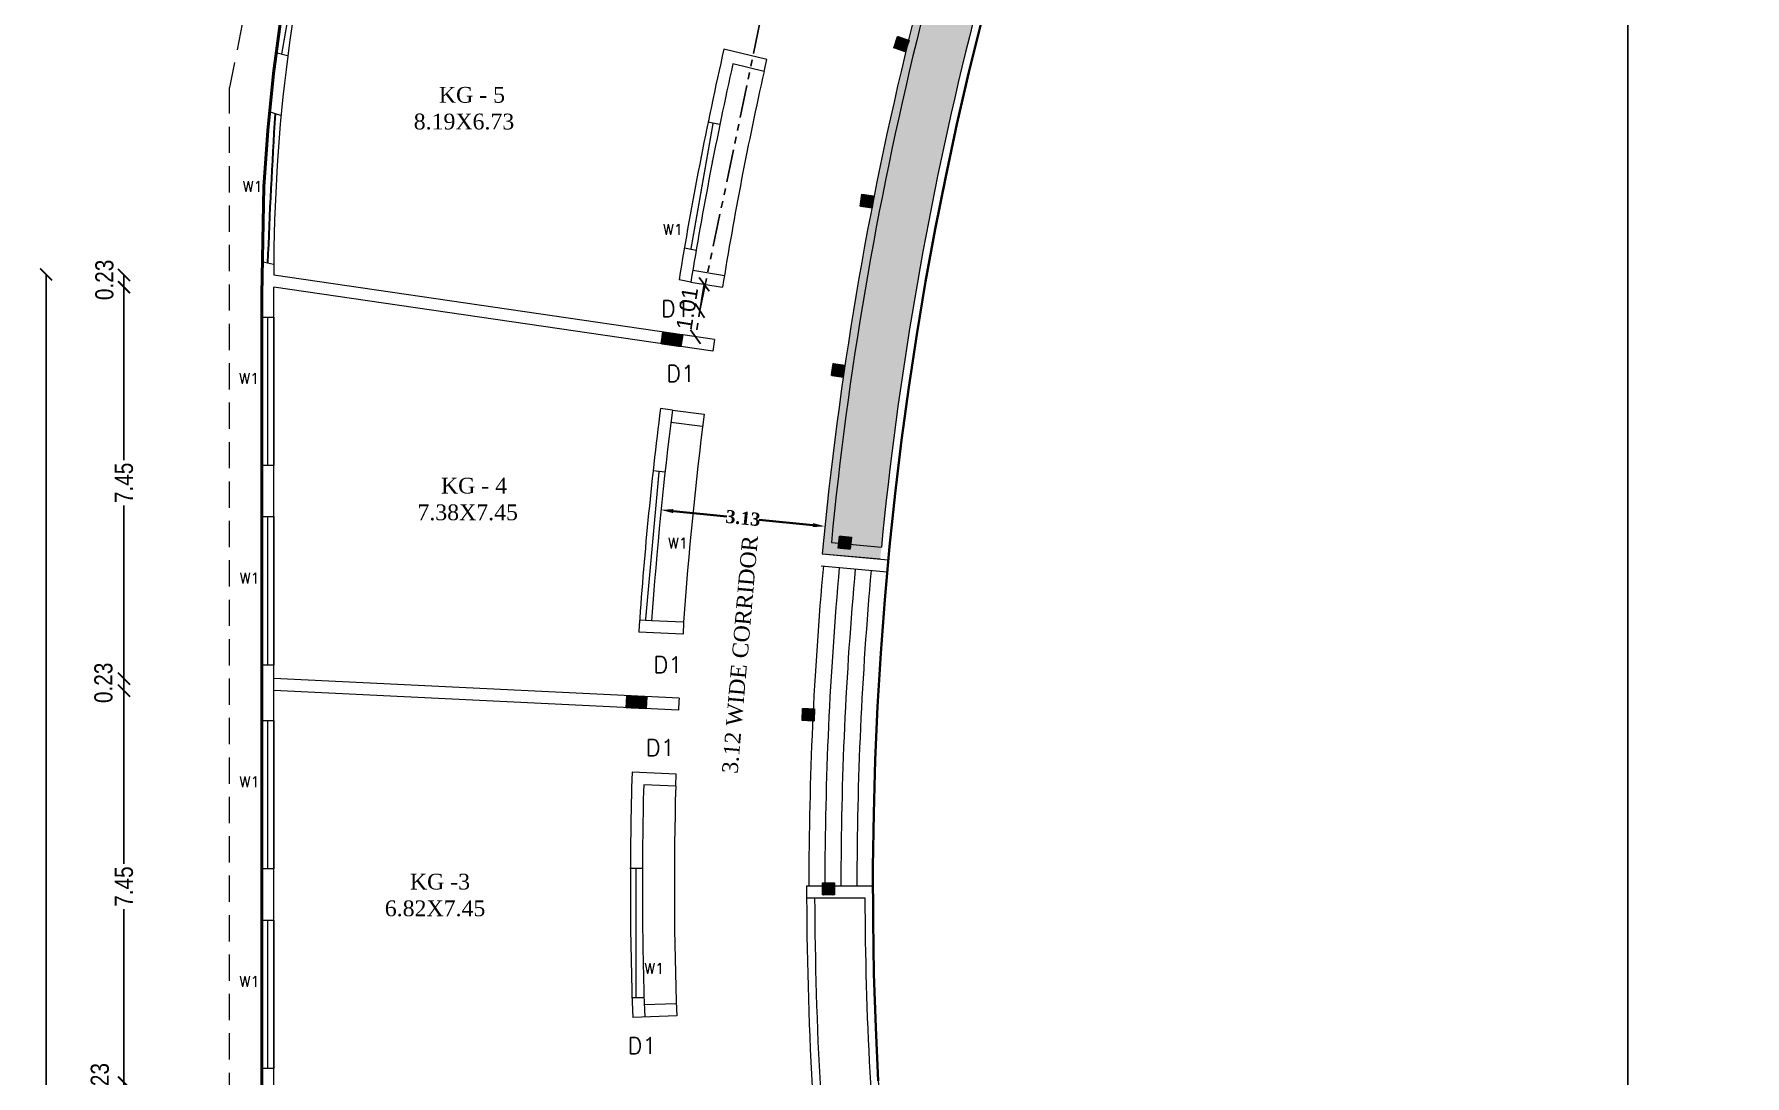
# Model space of a CAD drawing. Header units: metres. Extents: x 43 to 977, y 102 to 459.
# Drawn here: x 410.88 to 443.44, y 162.63 to 182.45 of the extents above; entities that cross this region are included whole.
import ezdxf

# ---------------------------------------------------------------- set-up
doc = ezdxf.new("R2010")
doc.units = ezdxf.units.M
doc.header["$MEASUREMENT"] = 0
doc.header["$PDMODE"] = 3
doc.linetypes.add('HIDDEN', pattern=[0.375, 0.25, -0.125])
doc.linetypes.add('PHANTOM2', pattern=[1.25, 0.625, -0.125, 0.125, -0.125, 0.125, -0.125])
doc.layers.get('0').update_dxf_attribs({"lineweight": 0})
doc.layers.get('Defpoints').update_dxf_attribs({"lineweight": 0})
for name, color, linetype, lineweight in [('BLK_1_FLR_0_ EXIT_WIDTH_ DOOR', 7, 'Continuous', 35), ('BLK_1_FLR_0_BLT_UP_AREA_DEDUCT_EXISTING', 4, 'Continuous', 35), ('Column', 1, 'Continuous', 0), ('DIST_EXIT', 7, 'Continuous', 35), ('FURN', 30, 'Continuous', 0), ('hatch', 7, 'Continuous', 0), ('Layer3', 5, 'Continuous', 0), ('PATH_WAY', 140, 'Continuous', 35), ('Staircase', 140, 'Continuous', 0), ('TEXT', 130, 'Continuous', 0), ('WAL', 6, 'Continuous', 0), ('WALL', 7, 'Continuous', 0), ('WIN', 13, 'Continuous', 0)]:
    doc.layers.add(name, color=color, linetype=linetype, lineweight=lineweight)
doc.layers.add('BLK_1_FLR_0_BLT_UP_AREA_EXISTING', color=15, linetype='Continuous')
doc.styles.add('ARIAL', font='arial.ttf')
doc.styles.get("Standard").update_dxf_attribs({"font": 'romans.shx'})
doc.styles.add('style2', font='romantic.ttf')
doc.styles.add('visa', font='swissc.ttf')
doc.styles.add('working', font='timesbd.ttf', dxfattribs={"height": 0.25})
doc.dimstyles.new('new model', dxfattribs={"dimtxt": 0.25, "dimasz": 0.23, "dimexe": 0.1, "dimexo": 0.1, "dimgap": 0, "dimtad": 0, "dimtoh": 1, "dimzin": 1, "dimdsep": 46, "dimtxsty": 'working', "dimcen": 0.09, "dimse1": 1, "dimse2": 1, "dimclrd": 8, "dimclre": 8, "dimclrt": 3, "dimadec": 1, "dimazin": 0, "dimtfac": 1, "dimtofl": 0, "dimtmove": 0, "dimatfit": 3, "dimfxl": 0, "dimtolj": 1, "dimtzin": 0, "dimlwd": -1, "dimlwe": -1, "dimarcsym": 0})
doc.dimstyles.new('o3', dxfattribs={"dimscale": 0.23, "dimtxt": 0.9, "dimasz": 1, "dimexe": 5, "dimexo": 9, "dimgap": 0.23, "dimtad": 0, "dimzin": 3, "dimdsep": 46, "dimtxsty": 'visa', "dimblk": 'ARCHTICK', "dimcen": 0.09, "dimse1": 1, "dimse2": 1, "dimclrd": 7, "dimclre": 256, "dimclrt": 7, "dimadec": 0, "dimazin": 0, "dimtfac": 0.23, "dimtofl": 0, "dimtmove": 2, "dimatfit": 1, "dimldrblk": 'ARCHTICK', "dimfxl": 0, "dimtolj": 1, "dimtzin": 0, "dimarcsym": 0})
doc.dimstyles.new('OPEN SPACE', dxfattribs={"dimtxt": 0.3, "dimasz": 0.23, "dimexe": 0.1875, "dimexo": 0.0625, "dimgap": 0.09, "dimtad": 3, "dimzin": 0, "dimdsep": 46, "dimtxsty": 'ARIAL', "dimblk": 'OBLIQUE', "dimcen": 0.09, "dimse1": 1, "dimse2": 1, "dimclrd": 6, "dimclre": 6, "dimclrt": 7, "dimadec": 0, "dimazin": 0, "dimtfac": 0.5, "dimtix": 1, "dimtmove": 0, "dimatfit": 3, "dimfxl": 0, "dimtolj": 1, "dimtzin": 0, "dimarcsym": 0})

# ---------------------------------------------------------------- blocks, each defined once
blk = doc.blocks.new('_ArchTick')
at = {"color": 0, "const_width": 0.15}
blk.add_lwpolyline([(-0.5, -0.5), (0.5, 0.5)], dxfattribs=at)
blk = doc.blocks.new('*D511')
at = {"layer": 'Defpoints', "color": 0, "lineweight": 30}
for p in [(412.593, 162.501), (415.825, 162.501), (415.825, 162.269)]:
    blk.add_point(p, dxfattribs=at)
at = {"layer": 'WALL', "color": 7, "lineweight": -2}
blk.add_line((412.593, 162.269), (412.593, 162.501), dxfattribs=at)
at = {"layer": 'WALL', "color": 7, "lineweight": -2, "xscale": 0.23, "yscale": 0.23, "zscale": 0.23}
for p, rotation in [((412.593, 162.501), 90), ((412.593, 162.269), 270)]:
    blk.add_blockref('_ArchTick', p, dxfattribs=dict(at, rotation=rotation))
at = {"layer": 'WALL', "color": 7, "insert": (412.134, 162.486), "char_height": 0.345, "attachment_point": 5, "rotation": 90, "style": 'visa'}
blk.add_mtext('\\A1;0.23', dxfattribs=at)
blk = doc.blocks.new('*D512')
at = {"layer": 'Defpoints', "color": 0, "lineweight": 30}
for p in [(412.593, 169.956), (415.444, 169.956), (415.825, 162.501)]:
    blk.add_point(p, dxfattribs=at)
at = {"layer": 'WALL', "color": 7, "lineweight": -2}
for p, q in [((412.593, 169.956), (412.593, 166.659)), ((412.593, 162.501), (412.593, 165.798))]:
    blk.add_line(p, q, dxfattribs=at)
at = {"layer": 'WALL', "color": 7, "lineweight": -2, "xscale": 0.23, "yscale": 0.23, "zscale": 0.23}
for p, rotation in [((412.593, 169.956), 90), ((412.593, 162.501), 270)]:
    blk.add_blockref('_ArchTick', p, dxfattribs=dict(at, rotation=rotation))
at = {"layer": 'WALL', "color": 7, "insert": (412.593, 166.228), "char_height": 0.345, "attachment_point": 5, "rotation": 90, "style": 'visa'}
blk.add_mtext('\\A1;7.45', dxfattribs=at)
blk = doc.blocks.new('*D513')
at = {"layer": 'Defpoints', "color": 0, "lineweight": 30}
for p in [(412.593, 170.184), (415.444, 170.184), (415.444, 169.956)]:
    blk.add_point(p, dxfattribs=at)
at = {"layer": 'WALL', "color": 7, "lineweight": -2}
blk.add_line((412.593, 169.956), (412.593, 170.184), dxfattribs=at)
at = {"layer": 'WALL', "color": 7, "lineweight": -2, "xscale": 0.23, "yscale": 0.23, "zscale": 0.23}
for p, rotation in [((412.593, 170.184), 90), ((412.593, 169.956), 270)]:
    blk.add_blockref('_ArchTick', p, dxfattribs=dict(at, rotation=rotation))
at = {"layer": 'WALL', "color": 7, "insert": (412.203, 170.104), "char_height": 0.345, "attachment_point": 5, "rotation": 90, "style": 'visa'}
blk.add_mtext('\\A1;0.23', dxfattribs=at)
blk = doc.blocks.new('*D514')
at = {"layer": 'Defpoints', "color": 0, "lineweight": 30}
for p in [(412.593, 177.633), (415.444, 177.633), (415.444, 170.184)]:
    blk.add_point(p, dxfattribs=at)
at = {"layer": 'WALL', "color": 7, "lineweight": -2}
for p, q in [((412.593, 177.633), (412.593, 174.339)), ((412.593, 170.184), (412.593, 173.478))]:
    blk.add_line(p, q, dxfattribs=at)
at = {"layer": 'WALL', "color": 7, "lineweight": -2, "xscale": 0.23, "yscale": 0.23, "zscale": 0.23}
for p, rotation in [((412.593, 177.633), 90), ((412.593, 170.184), 270)]:
    blk.add_blockref('_ArchTick', p, dxfattribs=dict(at, rotation=rotation))
at = {"layer": 'WALL', "color": 7, "insert": (412.593, 173.909), "char_height": 0.345, "attachment_point": 5, "rotation": 90, "style": 'visa'}
blk.add_mtext('\\A1;7.45', dxfattribs=at)
blk = doc.blocks.new('*D515')
at = {"layer": 'Defpoints', "color": 0, "lineweight": 30}
for p in [(412.593, 177.864), (415.444, 177.864), (415.444, 177.633)]:
    blk.add_point(p, dxfattribs=at)
at = {"layer": 'WALL', "color": 7, "lineweight": -2}
blk.add_line((412.593, 177.633), (412.593, 177.864), dxfattribs=at)
at = {"layer": 'WALL', "color": 7, "lineweight": -2, "xscale": 0.23, "yscale": 0.23, "zscale": 0.23}
for p, rotation in [((412.593, 177.864), 90), ((412.593, 177.633), 270)]:
    blk.add_blockref('_ArchTick', p, dxfattribs=dict(at, rotation=rotation))
at = {"layer": 'WALL', "color": 7, "insert": (412.221, 177.771), "char_height": 0.345, "attachment_point": 5, "rotation": 90, "style": 'visa'}
blk.add_mtext('\\A1;0.23', dxfattribs=at)
blk = doc.blocks.new('*D516')
at = {"layer": 'Defpoints', "color": 0, "lineweight": 30}
for p in [(415.439, 177.875), (411.111, 139.551), (415.444, 139.551)]:
    blk.add_point(p, dxfattribs=at)
at = {"layer": 'WALL', "color": 7, "lineweight": -2}
for p, q in [((411.111, 177.875), (411.111, 159.26)), ((411.111, 139.551), (411.111, 158.166))]:
    blk.add_line(p, q, dxfattribs=at)
at = {"layer": 'WALL', "color": 7, "lineweight": -2, "xscale": 0.23, "yscale": 0.23, "zscale": 0.23}
for p, rotation in [((411.111, 177.875), 90), ((411.111, 139.551), 270)]:
    blk.add_blockref('_ArchTick', p, dxfattribs=dict(at, rotation=rotation))
at = {"layer": 'WALL', "color": 7, "insert": (411.111, 158.713), "char_height": 0.345, "attachment_point": 5, "rotation": 90, "style": 'visa'}
blk.add_mtext('\\A1;38.32', dxfattribs=at)
blk = doc.blocks.new('*D685')
at = {"layer": 'Defpoints', "color": 0, "lineweight": 30}
for p in [(422.804, 173.292), (425.923, 172.98), (425.933, 173.083)]:
    blk.add_point(p, dxfattribs=at)
at = {"layer": 'PATH_WAY', "color": 4}
for p, q in [((423.043, 173.372), (424.065, 173.27)), ((425.704, 173.106), (424.682, 173.208))]:
    blk.add_line(p, q, dxfattribs=at)
at = {"layer": 'PATH_WAY', "color": 4, "lineweight": 30}
for points in [[(423.047, 173.41), (423.039, 173.334), (422.814, 173.395)], [(425.708, 173.144), (425.7, 173.067), (425.933, 173.083)]]:
    blk.add_solid(points, dxfattribs=at)
at = {"layer": 'PATH_WAY', "color": 4, "lineweight": 35, "insert": (424.374, 173.239), "char_height": 0.25, "attachment_point": 5, "rotation": 354.2853, "style": 'working'}
blk.add_mtext('\\A1;3.13', dxfattribs=at)
blk = doc.blocks.new('_Oblique')
at = {"color": 0, "linetype": 'ByBlock', "lineweight": -2}
blk.add_line((-0.5, -0.5), (0.5, 0.5), dxfattribs=at)
blk = doc.blocks.new('*D686')
at = {"layer": 'BLK_1_FLR_0_ EXIT_WIDTH_ DOOR', "color": 2, "linetype": 'PHANTOM2', "lineweight": -2}
blk.add_line((423.633, 177.687), (423.471, 176.688), dxfattribs=at)
at = {"layer": 'Defpoints', "color": 0, "lineweight": 80}
for p in [(423.389, 177.727), (423.227, 176.727), (423.471, 176.688)]:
    blk.add_point(p, dxfattribs=at)
at = {"layer": 'BLK_1_FLR_0_ EXIT_WIDTH_ DOOR', "color": 2, "lineweight": -2, "xscale": 0.23, "yscale": 0.23, "zscale": 0.23}
for p, rotation in [((423.633, 177.687), 80.79081548755414), ((423.471, 176.688), 260.7908154875541)]:
    blk.add_blockref('_Oblique', p, dxfattribs=dict(at, rotation=rotation))
at = {"layer": 'BLK_1_FLR_0_ EXIT_WIDTH_ DOOR', "color": 2, "lineweight": 35, "insert": (423.312, 177.226), "char_height": 0.3, "attachment_point": 5, "rotation": 80.7908, "style": 'ARIAL'}
blk.add_mtext('\\A1;1.01', dxfattribs=at)
blk = doc.blocks.new('*D687')
at = {"layer": 'Defpoints', "color": 0, "lineweight": 80}
for p in [(427.462, 195.881), (427.462, 195.881), (423.552, 177.188)]:
    blk.add_point(p, dxfattribs=at)
at = {"layer": 'DIST_EXIT', "color": 7, "linetype": 'PHANTOM2', "lineweight": -2}
blk.add_line((423.552, 177.188), (427.462, 195.881), dxfattribs=at)
at = {"layer": 'DIST_EXIT', "color": 7, "lineweight": -2, "xscale": 0.23, "yscale": 0.23, "zscale": 0.23}
for p, rotation in [((427.462, 195.881), 78.18450841955746), ((423.552, 177.188), 258.1845084195574)]:
    blk.add_blockref('_Oblique', p, dxfattribs=dict(at, rotation=rotation))
at = {"layer": 'DIST_EXIT', "color": 7, "lineweight": 35, "insert": (425.269, 186.584), "char_height": 0.3, "attachment_point": 5, "rotation": 78.1845, "style": 'ARIAL'}
blk.add_mtext('\\A1;19.10', dxfattribs=at)

msp = doc.modelspace()

# ---------------------------------------------------------------- hatches: boundary and pattern name
at = {"layer": 'hatch'}
h = msp.add_hatch(dxfattribs=at)
h.set_pattern_fill('ANSI31', color=256, scale=0.025396, angle=71.213539, style=0)
h.set_pattern_definition([(116.21353929, (-2901.157255, -4430.7802676), (-0.002848035605, -0.0014022433083), [])])
h.paths.add_polyline_path([(427.31763, 182.40261), (427.24402, 182.18622), (427.46041, 182.11262), (427.53402, 182.32901)])
h = msp.add_hatch(dxfattribs=at)
h.set_pattern_fill('ANSI31', color=256, scale=0.025396, angle=81.692308, style=0)
h.set_pattern_definition([(126.69230769, (-2007.320713, -4962.2000634), (-0.0025455095069, -0.0018968327426), [])])
h.paths.add_polyline_path([(426.63819, 179.39944), (426.60516, 179.17327), (426.83133, 179.14024), (426.86435, 179.36641)])
h = msp.add_hatch(dxfattribs=at)
h.set_pattern_fill('ANSI31', color=256, scale=0.025396, angle=81.692308, style=0)
h.set_pattern_definition([(126.69230769, (-2010.958351, -4964.839094), (-0.0025455095069, -0.0018968327426), [])])
h.paths.add_polyline_path([(422.84977, 176.78242), (422.81675, 176.55625), (423.19369, 176.50121), (423.22672, 176.72738)])
h = msp.add_hatch(dxfattribs=at)
h.set_pattern_fill('ANSI31', color=256, scale=0.025396, angle=81.692308, style=0)
h.set_pattern_definition([(126.69230769, (-2007.870405, -4965.4209022), (-0.0025455095069, -0.0018968327426), [])])
h.paths.add_polyline_path([(426.0885, 176.1786), (426.05547, 175.95243), (426.28164, 175.9194), (426.31466, 176.14557)])
h = msp.add_hatch(dxfattribs=at)
h.set_pattern_fill('ANSI31', color=256, scale=0.025396, angle=84.515823, style=0)
h.set_pattern_definition([(50.4841766, (2652.1176782, -5082.3575518), (0.0024489818524, -0.0020199210355), [])])
h.paths.add_polyline_path([(426.18826, 172.66864), (426.21011, 172.89616), (426.43763, 172.87431), (426.41578, 172.64679)])
h = msp.add_hatch(dxfattribs=at)
h.set_pattern_fill('ANSI31', color=256, scale=0.025396, angle=84.515823, style=0)
h.set_pattern_definition([(129.5158234, (-1751.5202837, -5082.3575518), (-0.0024489818524, -0.0020199210355), [])])
h.paths.add_polyline_path([(426.21014, 172.89616), (426.1883, 172.66864), (426.41582, 172.64679), (426.43766, 172.87431)])
h = msp.add_hatch(dxfattribs=at)
h.set_pattern_fill('ANSI31', color=256, scale=0.025396, angle=87.312312, style=0)
h.set_pattern_definition([(132.31231151, (-1496.4268286, -5185.391909), (-0.0023475164164, -0.0021369978422), [])])
h.paths.add_polyline_path([(422.16179, 169.85893), (422.15107, 169.63061), (422.53159, 169.61275), (422.54231, 169.84106)])
h = msp.add_hatch(dxfattribs=at)
h.set_pattern_fill('ANSI31', color=256, scale=0.025396, angle=87.403427, style=0)
h.set_pattern_definition([(47.59657256, (2384.2506624, -5188.6703793), (0.0023441150396, -0.0021407283303), [])])
h.paths.add_polyline_path([(425.49717, 169.38953), (425.50753, 169.61786), (425.73586, 169.6075), (425.72551, 169.37917)])
h = msp.add_hatch(dxfattribs=at)
h.set_pattern_fill('ANSI31', color=256, scale=0.025396, angle=87.403427, style=0)
h.set_pattern_definition([(132.40342744, (-1484.7145437, -5188.6703793), (-0.0023441150396, -0.0021407283303), [])])
h.paths.add_polyline_path([(425.50756, 169.61786), (425.49721, 169.38953), (425.72554, 169.37917), (425.73589, 169.6075)])
h = msp.add_hatch(dxfattribs=at)
h.set_pattern_fill('ANSI31', color=256, scale=0.025396, angle=90, style=0)
h.set_pattern_definition([(45, (2140.223376, -5273.028125), (0.0022447263868, -0.0022447263868), [])])
h.paths.add_polyline_path([(425.88707, 166.06932), (425.88707, 166.29789), (426.11564, 166.29789), (426.11564, 166.06932)])
h = msp.add_hatch(dxfattribs=at)
h.set_pattern_fill('ANSI31', color=256, scale=0.025396, angle=90, style=0)
h.set_pattern_definition([(135, (-1239.6259815, -5273.028125), (-0.0022447263868, -0.0022447263868), [])])
h.paths.add_polyline_path([(425.8871, 166.29789), (425.8871, 166.06932), (426.11567, 166.06932), (426.11567, 166.29789)])
at = {"layer": 'WAL'}
h = msp.add_hatch(dxfattribs=at)
h.set_pattern_fill('AR-SAND', color=3, scale=0.203169, angle=52.91359, style=0)
h.set_pattern_definition([(90.4135904, (-4946.19525, 1805.239), (-0.320005175, 0.225855224), [0, -0.308817549, 0, -0.345388048, 0, -0.33015034]), (60.41359, (-4946.19525, 1805.239), (-0.24057161, 0.632589533), [0, -0.16659894, 0, -0.278342133, 0, -0.106663956]), (20.4135904, (-4946.34594, 1805.03966), (0.380611872, 0.505413953), [0, -0.10158472, 0, -0.365704992, 0, -0.477448184]), (10.41359, (-4946.34594, 1805.03966), (0.2260474, 0.59474261), [0, -0.05079236, 0, -0.23973994, 0, -0.274278744])])
h.paths.add_polyline_path([(431.42813, 190.92263), (430.39922, 191.33602, 0.07140147), (425.88212, 172.5609), (426.98647, 172.46104, -0.07137343)])

# ---------------------------------------------------------------- linework, layer by layer
at = {"layer": 'BLK_1_FLR_0_BLT_UP_AREA_DEDUCT_EXISTING', "color": 26, "lineweight": 35}
msp.add_lwpolyline([(428.91901, 182.71169), (428.67479, 181.72372), (428.44568, 180.73214), (428.23173, 179.73718), (428.03298, 178.73907), (427.84949, 177.73804), (427.68129, 176.73433), (427.52842, 175.72817), (427.39093, 174.71979), (427.26883, 173.70944), (427.16217, 172.69733), (427.07096, 171.68372), (426.99522, 170.66884), (426.93498, 169.65292), (426.89025, 168.63619), (426.86103, 167.61891), (426.84734, 166.60129), (426.84919, 165.58359), (426.86656, 164.56603), (426.89946, 163.54885), (426.94788, 162.5323)], dxfattribs=at)
at = {"layer": 'BLK_1_FLR_0_BLT_UP_AREA_EXISTING', "color": 26, "lineweight": 50}
msp.add_lwpolyline([(486.08644, 139.55078), (415.21537, 139.55078), (415.21537, 177.49106), (415.25691, 179.54521), (415.32878, 180.61628), (415.43742, 181.69714), (415.56238, 182.642)], dxfattribs=at)
at = {"layer": 'Column'}
for points in [[(427.24402, 182.18622), (427.31763, 182.40261), (427.53402, 182.32901), (427.46041, 182.11262)], [(426.60516, 179.17327), (426.63819, 179.39944), (426.86435, 179.36641), (426.83133, 179.14024)], [(422.81675, 176.55625), (422.84977, 176.78242), (423.22672, 176.72738), (423.19369, 176.50121)], [(426.05547, 175.95243), (426.0885, 176.1786), (426.31466, 176.14557), (426.28164, 175.9194)], [(426.18826, 172.66864), (426.21011, 172.89616), (426.43763, 172.87431), (426.41578, 172.64679)], [(426.1883, 172.66864), (426.21014, 172.89616), (426.43766, 172.87431), (426.41582, 172.64679)], [(422.15107, 169.63061), (422.16179, 169.85893), (422.54231, 169.84106), (422.53159, 169.61275)], [(425.49717, 169.38953), (425.50753, 169.61786), (425.73586, 169.6075), (425.72551, 169.37917)], [(425.49721, 169.38953), (425.50756, 169.61786), (425.73589, 169.6075), (425.72554, 169.37917)], [(425.88707, 166.06932), (425.88707, 166.29789), (426.11564, 166.29789), (426.11564, 166.06932)], [(425.8871, 166.06932), (425.8871, 166.29789), (426.11567, 166.29789), (426.11567, 166.06932)]]:
    msp.add_lwpolyline(points, close=True, dxfattribs=at)
at = {"layer": 'FURN'}
for start, end in [(167.4142415, 170.7908155), (172.7590733, 175.9703739), (178.4911645, 182.0157707)]:
    msp.add_arc((494.07401, 166.26667), 71.00589, start, end, dxfattribs=at)
at = {"layer": 'Layer3', "lineweight": -3, "ltscale": 5}
msp.add_line((441.21155, 136.91335), (441.21155, 249.86575), dxfattribs=at)
at = {"layer": 'Staircase', "linetype": 'HIDDEN', "ltscale": 2}
msp.add_line((414.60587, 138.93593), (414.60218, 181.42905), dxfattribs=at)
at = {"layer": 'Staircase'}
for p, q in [((425.88171, 172.56093), (426.98643, 172.46104)), ((425.88212, 172.5609), (427.13822, 172.44732)), ((426.05562, 172.77471), (427.00822, 172.68857)), ((425.86112, 172.3333), (427.11722, 172.21972)), ((425.585, 166.24447), (426.84622, 166.24389)), ((425.58503, 166.24447), (426.84625, 166.24389)), ((425.58489, 166.01591), (426.69413, 166.0154)), ((425.73769, 166.01584), (426.69416, 166.0154))]:
    msp.add_line(p, q, dxfattribs=at)
at = {"layer": 'Staircase', "linetype": 'HIDDEN', "ltscale": 2}
msp.add_arc((494.07818, 166.26132), 80.9104, 135.9220173, 169.1952229, dxfattribs=at)
at = {"layer": 'Staircase'}
for centre, radius, start, end in [((493.54337, 166.21325), 67.95835, 157.8602389, 174.6404746), ((493.54337, 166.21325), 67.80597, 158.055376, 174.446902), ((493.54337, 166.21325), 66.84951, 158.0519726, 174.4413751), ((493.54337, 166.21325), 66.69713, 157.8554879, 174.6368307), ((493.54334, 166.21325), 67.91615, 174.833179, 179.9736759), ((493.54334, 166.21325), 67.6114, 174.833179, 179.9736759), ((493.54334, 166.21325), 67.30664, 174.833179, 179.9736759), ((493.54334, 166.21325), 67.00189, 174.833179, 179.9736759), ((493.54334, 166.21325), 66.69713, 174.833179, 179.9736759), ((493.54337, 166.21325), 67.95835, 179.9736759, 186.4293943), ((493.54337, 166.21325), 66.69713, 179.9736759, 185.7864941), ((493.54337, 166.21325), 67.80597, 180.1668133, 186.3532162), ((493.54337, 166.21325), 66.84951, 180.1695767, 185.8656898)]:
    msp.add_arc(centre, radius, start, end, dxfattribs=at)
at = {"layer": 'WALL'}
for p, q in [((415.70546, 182.03397), (415.48044, 182.08943)), ((424.8245, 181.96194), (424.01063, 182.16254)), ((423.96041, 181.93951), (423.95593, 181.94061)), ((424.77432, 181.7389), (424.18238, 181.8848)), ((424.77432, 181.7389), (424.8245, 181.96194)), ((415.57912, 180.89957), (415.3558, 180.9662)), ((423.92934, 180.72613), (423.70504, 180.77005)), ((415.44017, 178.06137), (415.21193, 178.11762)), ((423.48183, 178.32943), (423.25746, 178.37335)), ((415.21537, 162.27265), (415.21537, 177.89781)), ((423.00055, 176.7604), (415.44396, 177.86383)), ((423.38169, 177.72796), (423.15726, 177.77189)), ((415.44394, 162.27265), (415.44394, 177.63345)), ((422.96752, 176.53424), (415.44394, 177.63284)), ((415.21537, 177.06355), (415.44394, 177.06355)), ((423.7968, 176.41314), (423.19369, 176.50121)), ((423.82983, 176.63931), (423.22672, 176.72738)), ((423.82983, 176.63931), (423.7968, 176.41314)), ((423.02975, 175.29321), (422.80354, 175.32624)), ((415.44394, 174.24016), (415.21537, 174.24016)), ((415.21537, 173.26682), (415.44394, 173.26682)), ((422.63471, 171.28587), (422.40323, 171.29706)), ((423.24366, 171.25641), (422.63471, 171.28587)), ((423.24366, 171.25641), (423.23261, 171.02811)), ((423.22796, 171.02834), (422.39072, 171.06884)), ((415.44394, 170.44343), (415.21537, 170.44343)), ((423.15665, 169.81135), (415.44394, 170.18441)), ((423.14561, 169.58305), (415.44394, 169.95558)), ((415.21537, 169.38713), (415.44394, 169.38713)), ((423.09913, 168.36485), (422.26188, 168.40535)), ((423.09274, 168.13633), (423.09913, 168.36485)), ((423.09274, 168.13633), (422.4838, 168.16579)), ((415.44394, 166.56374), (415.21537, 166.56374)), ((422.45926, 166.57252), (422.22175, 166.5725)), ((415.21537, 165.5904), (415.44394, 165.5904)), ((422.26221, 164.1171), (422.49088, 164.1171)), ((415.44394, 162.76701), (415.21537, 162.76701))]:
    msp.add_line(p, q, dxfattribs=at)
for centre, radius, start, end in [((447.77448, 177.90111), 32.55911, 165.258761, 180.0058), ((447.77448, 177.90111), 32.33054, 165.258761, 180.066072), ((494.07401, 166.26667), 71.84397, 167.2172175, 170.7848713), ((494.07401, 166.26667), 71.6154, 167.4035127, 170.7908155), ((494.07401, 166.26667), 71.84397, 172.755679, 176.1673979), ((494.07401, 166.26667), 71.6154, 172.7590733, 175.9811027), ((494.07401, 166.26667), 71.00589, 177.1385526, 177.3229859), ((494.07401, 166.26667), 71.84397, 178.2941406, 182.0157707), ((494.07401, 166.26667), 71.6154, 178.4804358, 182.0157707)]:
    msp.add_arc(centre, radius, start, end, dxfattribs=at)
at = {"layer": 'WIN', "color": 7}
for p, q in [((423.57329, 180.09712), (423.5683, 180.06886)), ((423.79285, 180.02617), (423.79752, 180.05278)), ((415.21537, 177.06355), (415.21537, 174.24016)), ((415.44394, 177.06355), (415.44394, 174.24016)), ((422.88997, 174.11515), (422.66246, 174.13721)), ((415.21537, 173.26682), (415.21537, 170.44343)), ((415.44394, 173.26682), (415.44394, 170.44343)), ((415.21537, 169.38713), (415.21537, 166.56374)), ((415.44394, 169.38713), (415.44394, 166.56374)), ((415.21537, 165.5904), (415.21537, 162.76701)), ((415.44394, 165.5904), (415.44394, 162.76701))]:
    msp.add_line(p, q, dxfattribs=at)
at = {"layer": 'WIN', "color": 7, "lineweight": 9}
for p, q in [((423.41827, 177.95357), (424.01992, 177.85603)), ((423.38169, 177.72796), (423.98334, 177.63041)), ((423.02975, 175.29321), (423.6344, 175.21638)), ((423.00094, 175.06646), (423.60559, 174.98964))]:
    msp.add_line(p, q, dxfattribs=at)
at = {"layer": 'WIN', "color": 5, "lineweight": 9}
for p, q in [((422.26683, 163.96802), (422.26646, 163.96801)), ((423.11206, 163.76907), (422.2745, 163.73959)), ((423.10402, 163.99749), (422.49525, 163.97606))]:
    msp.add_line(p, q, dxfattribs=at)
at = {"layer": 'WIN', "const_width": 0.0254}
for points in [[(415.59295, 182.0617), (416.06965, 184.79118)], [(423.3815, 178.34907), (423.80398, 180.75068)], [(415.32966, 177.06355), (415.32966, 174.24016)], [(422.51897, 171.29147), (422.77622, 174.12618)], [(415.32966, 173.26682), (415.32966, 170.44343)], [(415.32966, 169.38713), (415.32966, 166.56374)], [(422.34031, 164.1171), (422.34051, 166.57251)], [(415.32966, 165.5904), (415.32966, 162.76701)]]:
    msp.add_lwpolyline(points, dxfattribs=at)
at = {"layer": 'WIN', "lineweight": 30}
msp.add_arc((540.66345, 173.28129), 125.4296, 176.5026058, 177.8030885, dxfattribs=at)

# ---------------------------------------------------------------- texts
at = {"layer": 'TEXT', "color": 4, "style": 'style2'}
for s, p in [('KG - 5', (418.5857, 181.14254)), ('8.19X6.73', (418.10707, 180.63462)), ('KG - 4', (418.6249, 173.70646)), ('7.38X7.45', (418.17745, 173.19853)), ('KG -3', (418.03422, 166.17196)), ('6.82X7.45', (417.5567, 165.66404))]:
    msp.add_text(s, height=0.3, dxfattribs=at).set_placement(p)
at = {"layer": 'TEXT', "color": 4, "insert": (423.97123, 168.39318), "char_height": 0.3, "width": 13.116707, "attachment_point": 1, "rotation": 85.065878, "style": 'style2'}
msp.add_mtext('3.12 WIDE CORRIDOR', dxfattribs=at)
at = {"layer": 'WALL'}
for s, height, p in [('W1', 0.203169, (414.8498, 179.44771)), ('W1', 0.203169, (422.8477, 178.62614)), ('D1', 0.313036, (422.8115, 177.06619)), ('D1', 0.313036, (422.91344, 175.83415)), ('W1', 0.203169, (414.78151, 175.79273)), ('W1', 0.203169, (422.9444, 172.6587)), ('W1', 0.203169, (414.79253, 171.996)), ('D1', 0.313036, (422.67039, 170.29184)), ('D1', 0.313036, (422.52472, 168.71483)), ('W1', 0.203169, (414.78837, 168.11631)), ('W1', 0.203169, (422.49378, 164.56548)), ('W1', 0.203169, (414.78837, 164.31958)), ('D1', 0.313036, (422.17666, 163.04359))]:
    msp.add_text(s, height=height, dxfattribs=at).set_placement(p)

# ---------------------------------------------------------------- dimensions: what is measured, and where the dimension line sits
at = {"layer": 'BLK_1_FLR_0_ EXIT_WIDTH_ DOOR', "color": 2, "lineweight": 35}
dim = msp.add_aligned_dim(p1=(423.38875, 177.72681), p2=(423.22672, 176.72738), distance=0.24735, dimstyle='OPEN SPACE', override={"dimpost": '\\X', "dimclrd": 2, "dimclrt": 2, "dimfxl": 0, "dimarcsym": 2}, dxfattribs=at)
dim.commit()
dim.dimension.update_dxf_attribs({"geometry": '*D686', "text_midpoint": (423.31186, 177.22643)})
at = {"layer": 'DIST_EXIT', "color": 7, "lineweight": 35}
dim = msp.add_aligned_dim(p1=(423.5519, 177.18751), p2=(427.46241, 195.88083), distance=0, dimstyle='OPEN SPACE', override={"dimpost": '\\X', "dimclrd": 7, "dimfxl": 0, "dimarcsym": 2}, dxfattribs=at)
dim.commit()
dim.dimension.update_dxf_attribs({"geometry": '*D687', "text_midpoint": (425.26913, 186.58396)})
at = {"layer": 'PATH_WAY', "color": 4, "lineweight": 35}
dim = msp.add_aligned_dim(p1=(422.80406, 173.29231), p2=(425.92277, 172.98022), distance=0.10292, dimstyle='new model', override={"dimpost": '\\X', "dimclrd": 4, "dimclrt": 4}, dxfattribs=at)
dim.commit()
dim.dimension.update_dxf_attribs({"geometry": '*D685', "text_midpoint": (424.37366, 173.23867)})
at = {"layer": 'WALL'}
for base, p1, p2, picture, middle in [((412.59267, 177.86383), (415.44394, 177.63345), (415.44396, 177.86383), '*D515', (412.22054, 177.77103)), ((412.59267, 170.18441), (415.44394, 169.95558), (415.44394, 170.18441), '*D513', (412.20319, 170.10429)), ((412.59267, 162.50121), (415.82488, 162.2691), (415.82488, 162.50121), '*D511', (412.13414, 162.48617))]:
    dim = msp.add_linear_dim(base=base, p1=p1, p2=p2, angle=90, dimstyle='o3', override={"dimtxt": 1.5, "dimpost": '\\X'}, dxfattribs=at)
    dim.commit()
    dim.dimension.update_dxf_attribs({"geometry": picture, "text_midpoint": middle, "dimtype": 160})
for base, p1, p2, picture, middle in [((411.11055, 139.55078), (415.43881, 177.87461), (415.44394, 139.55078), '*D516', (411.11055, 158.71269)), ((412.59267, 177.63345), (415.44394, 170.18441), (415.44394, 177.63345), '*D514', (412.59267, 173.90893)), ((412.59267, 169.95558), (415.82488, 162.50121), (415.44394, 169.95558), '*D512', (412.59267, 166.2284))]:
    dim = msp.add_linear_dim(base=base, p1=p1, p2=p2, angle=90, dimstyle='o3', override={"dimtxt": 1.5, "dimpost": '\\X'}, dxfattribs=at)
    dim.commit()
    dim.dimension.update_dxf_attribs({"geometry": picture, "text_midpoint": middle})

doc.saveas('drawing.dxf')
